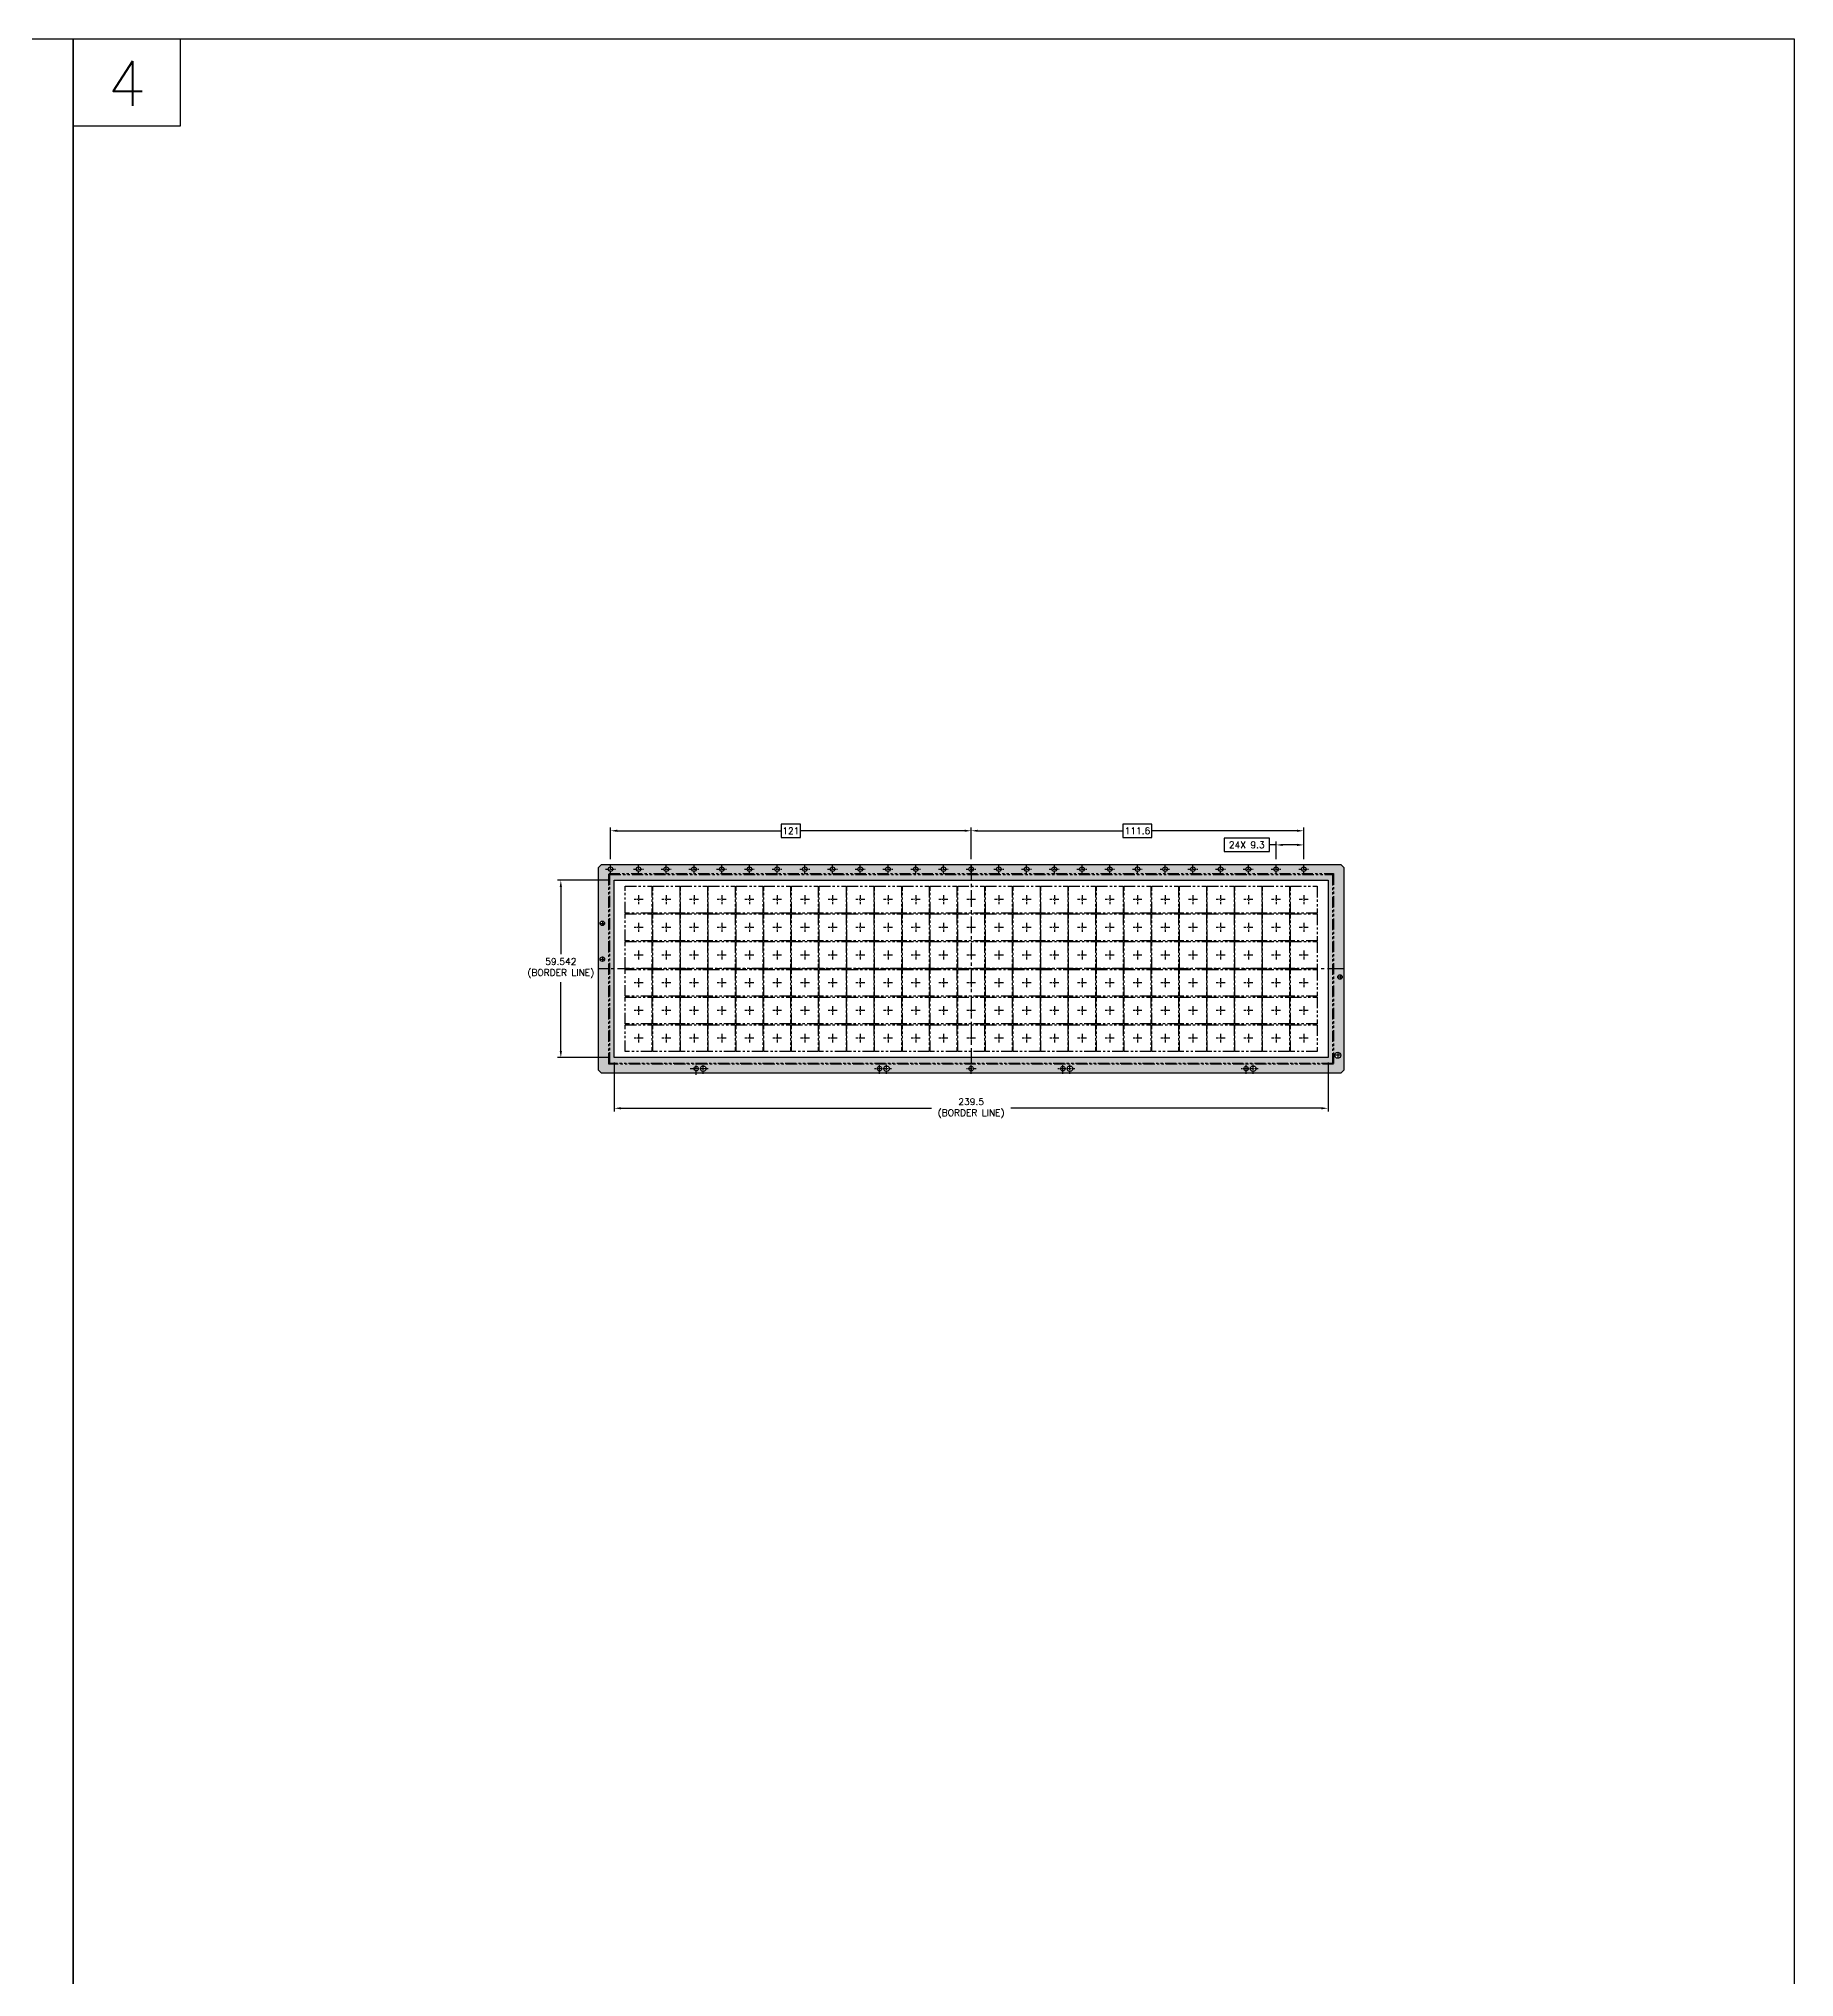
# Model space of a CAD drawing. Header units: millimetres. Extents: x 57 to 1212, y -970 to 358.
# Drawn here: x 623 to 1212, y -293 to 358 of the extents above; entities that cross this region are included whole.
import ezdxf

# ---------------------------------------------------------------- set-up
doc = ezdxf.new("R2010")
doc.units = ezdxf.units.MM
doc.header["$LTSCALE"] = 0.3
doc.linetypes.add('CENTER', pattern=[14.705263, 9.190789, -1.838158, 1.838158, -1.838158])
doc.linetypes.add('PHANTOM', pattern=[2.5, 1.25, -0.25, 0.25, -0.25, 0.25, -0.25])
for name, color, linetype in [('Border Line', 4, 'Continuous'), ('CENTER', 2, 'CENTER'), ('DIM', 3, 'Continuous'), ('PKG', 4, 'PHANTOM'), ('PLATING', 40, 'Continuous')]:
    doc.layers.add(name, color=color, linetype=linetype)
doc.layers.add('MOLD', color=1, linetype='PHANTOM', plot=False)
doc.styles.get("Standard").update_dxf_attribs({"font": 'simplex.shx'})
doc.dimstyles.get("Standard").update_dxf_attribs({"dimscale": 0, "dimtxt": 2, "dimasz": 2, "dimexe": 1, "dimexo": 1.5, "dimgap": 1, "dimtad": 0, "dimtih": 1, "dimtoh": 1, "dimdec": 3, "dimdsep": 46, "dimtxsty": 'Standard', "dimcen": 1, "dimclrd": 256, "dimclre": 256, "dimclrt": 2, "dimadec": 0, "dimazin": 0, "dimtfac": 1, "dimtdec": 3, "dimtofl": 0, "dimtmove": 0, "dimatfit": 3, "dimfxl": 0, "dimtolj": 1, "dimtzin": 0, "dimlwd": -1, "dimlwe": -1, "dimarcsym": 0})

# ---------------------------------------------------------------- blocks, each defined once
blk = doc.blocks.new('*D9')
at = {"layer": 'DEFPOINTS', "color": 0, "linetype": 'ByBlock', "ltscale": 0.05}
for p in [(936.21, 92.07), (815.21, 80.9), (936.21, 80.9)]:
    blk.add_point(p, dxfattribs=at)
at = {"layer": 'DIM', "ltscale": 0.05}
for p, q in [((815.21, 82.57), (815.21, 93.18)), ((817.44, 92.07), (872.43, 92.07)), ((933.99, 92.07), (878.99, 92.07)), ((936.21, 82.57), (936.21, 93.18))]:
    blk.add_line(p, q, dxfattribs=at)
at = {"layer": 'DIM', "linetype": 'ByBlock', "ltscale": 0.05}
for p, q in [((878.99, 94.29), (872.43, 94.29)), ((872.43, 94.29), (872.43, 89.84)), ((878.99, 89.84), (878.99, 94.29)), ((872.43, 89.84), (878.99, 89.84))]:
    blk.add_line(p, q, dxfattribs=at)
for points in [[(817.44, 92.44), (817.44, 91.7), (815.21, 92.07)], [(933.99, 92.44), (933.99, 91.7), (936.21, 92.07)]]:
    blk.add_solid(points, dxfattribs=at)
at = {"layer": 'DIM', "color": 2, "linetype": 'ByBlock', "ltscale": 0.05, "insert": (875.71, 92.07), "char_height": 2.222, "attachment_point": 5}
blk.add_mtext('\\A1;121', dxfattribs=at)
blk = doc.blocks.new('*D10')
at = {"layer": 'DEFPOINTS', "color": 0, "ltscale": 0.05}
for p in [(1047.81, 92.07), (936.21, 80.9), (1047.81, 80.9)]:
    blk.add_point(p, dxfattribs=at)
at = {"layer": 'DIM', "ltscale": 0.05}
for p, q in [((936.21, 82.57), (936.21, 93.18)), ((938.44, 92.07), (987.15, 92.07)), ((996.88, 94.29), (987.15, 94.29)), ((987.15, 94.29), (987.15, 89.84)), ((996.88, 89.84), (996.88, 94.29)), ((1045.59, 92.07), (996.88, 92.07)), ((1047.81, 82.57), (1047.81, 93.18)), ((987.15, 89.84), (996.88, 89.84))]:
    blk.add_line(p, q, dxfattribs=at)
for points in [[(938.44, 92.44), (938.44, 91.7), (936.21, 92.07)], [(1045.59, 92.44), (1045.59, 91.7), (1047.81, 92.07)]]:
    blk.add_solid(points, dxfattribs=at)
at = {"layer": 'DIM', "color": 2, "ltscale": 0.05, "insert": (992.01, 92.07), "char_height": 2.222, "attachment_point": 5}
blk.add_mtext('\\A1;111.6', dxfattribs=at)
blk = doc.blocks.new('*D11')
at = {"layer": 'DEFPOINTS', "color": 0, "ltscale": 0.05}
for p in [(1038.51, 87.32), (1038.51, 80.9), (1047.81, 80.9)]:
    blk.add_point(p, dxfattribs=at)
at = {"layer": 'DIM', "ltscale": 0.05}
for p, q in [((1036.29, 89.54), (1021.05, 89.54)), ((1021.05, 89.54), (1021.05, 85.1)), ((1021.05, 85.1), (1036.29, 85.1)), ((1036.29, 85.1), (1036.29, 89.54)), ((1038.51, 87.32), (1036.29, 87.32)), ((1038.51, 82.57), (1038.51, 88.43)), ((1045.59, 87.32), (1040.74, 87.32)), ((1047.81, 82.57), (1047.81, 88.43))]:
    blk.add_line(p, q, dxfattribs=at)
for points in [[(1040.74, 87.69), (1040.74, 86.95), (1038.51, 87.32)], [(1045.59, 87.69), (1045.59, 86.95), (1047.81, 87.32)]]:
    blk.add_solid(points, dxfattribs=at)
at = {"layer": 'DIM', "color": 2, "ltscale": 0.05, "insert": (1028.67, 87.32), "char_height": 2.2222, "attachment_point": 5}
blk.add_mtext('\\A1;24X 9.3', dxfattribs=at)
blk = doc.blocks.new('*D33')
at = {"layer": 'DEFPOINTS', "color": 0, "ltscale": 0.1}
for p in [(816.46, 75.47), (798.53, 15.93), (816.46, 15.93)]:
    blk.add_point(p, dxfattribs=at)
at = {"layer": 'DIM', "ltscale": 0.1}
for p, q in [((814.8, 75.47), (797.42, 75.47)), ((798.53, 73.25), (798.53, 50.61)), ((798.53, 18.15), (798.53, 41.3)), ((814.8, 15.93), (797.42, 15.93))]:
    blk.add_line(p, q, dxfattribs=at)
for points in [[(798.16, 73.25), (798.9, 73.25), (798.53, 75.47)], [(798.16, 18.15), (798.9, 18.15), (798.53, 15.93)]]:
    blk.add_solid(points, dxfattribs=at)
at = {"layer": 'DIM', "color": 2, "ltscale": 0.1, "insert": (798.53, 45.95), "char_height": 2.2222, "attachment_point": 5}
blk.add_mtext('\\A1;59.542\\P(BORDER LINE)', dxfattribs=at)
blk = doc.blocks.new('*D40')
at = {"layer": 'DEFPOINTS', "color": 0, "ltscale": 0.05}
for p in [(816.46, 15.93), (1055.96, 15.93), (816.46, -1.08)]:
    blk.add_point(p, dxfattribs=at)
at = {"layer": 'DIM', "ltscale": 0.05}
for p, q in [((816.46, 14.26), (816.46, -2.19)), ((1055.96, 14.26), (1055.96, -2.19)), ((818.69, -1.08), (922.88, -1.08)), ((1053.74, -1.08), (949.55, -1.08))]:
    blk.add_line(p, q, dxfattribs=at)
for points in [[(818.69, -0.71), (818.69, -1.45), (816.46, -1.08)], [(1053.74, -0.71), (1053.74, -1.45), (1055.96, -1.08)]]:
    blk.add_solid(points, dxfattribs=at)
at = {"layer": 'DIM', "color": 2, "ltscale": 0.05, "insert": (936.21, -1.08), "char_height": 2.2222, "attachment_point": 5}
blk.add_mtext('\\A1;239.5\\P(BORDER LINE)', dxfattribs=at)
blk = doc.blocks.new('9X9')
at = {"layer": 'CENTER', "ltscale": 0.5}
for p, q in [((-1.5, 0), (1.5, 0)), ((0, 1.5), (0, -1.5))]:
    blk.add_line(p, q, dxfattribs=at)
at = {"layer": 'PKG', "ltscale": 10}
blk.add_lwpolyline([(4.5, -4.5), (4.5, 4.5), (-4.5, 4.5), (-4.5, -4.5)], close=True, dxfattribs=at)

msp = doc.modelspace()

# ---------------------------------------------------------------- hatches: boundary and pattern name
at = {"layer": 'PLATING', "ltscale": 0.05}
h = msp.add_hatch(dxfattribs=at)
h.set_pattern_fill('AR-HBONE', color=6, scale=0.01, style=0)
h.paths.add_polyline_path([(1061.2129, 79.7024), (1060.2129, 80.7024), (812.2129, 80.7024), (811.2129, 79.7024), (811.2129, 11.7024), (812.2129, 10.7024), (1060.2129, 10.7024), (1061.2129, 11.7024)])
h.paths.add_polyline_path([(1055.9629, 75.4734), (1055.9629, 15.9314), (816.4629, 15.9314), (816.4629, 75.4734)], flags=16)
h.paths.add_polyline_path([(963.3629, 79.2024, -1), (964.8629, 79.2024, -1)], flags=16)
h.paths.add_polyline_path([(972.6629, 79.2024, -1), (974.1629, 79.2024, -1)], flags=16)
h.paths.add_polyline_path([(954.0629, 79.2024, -1), (955.5629, 79.2024, -1)], flags=16)
h.paths.add_polyline_path([(983.4629, 79.2024, -1), (981.9629, 79.2024, -1)], flags=16)
h.paths.add_polyline_path([(944.7629, 79.2024, -1), (946.2629, 79.2024, -1)], flags=16)
h.paths.add_polyline_path([(992.7629, 79.2024, -1), (991.2629, 79.2024, -1)], flags=16)
h.paths.add_polyline_path([(935.4629, 79.2024, -1), (936.9629, 79.2024, -1)], flags=16)
h.paths.add_polyline_path([(1002.0629, 79.2024, -1), (1000.5629, 79.2024, -1)], flags=16)
h.paths.add_polyline_path([(926.1629, 79.2024, -1), (927.6629, 79.2024, -1)], flags=16)
h.paths.add_polyline_path([(1011.3629, 79.2024, -1), (1009.8629, 79.2024, -1)], flags=16)
h.paths.add_polyline_path([(916.8629, 79.2024, -1), (918.3629, 79.2024, -1)], flags=16)
h.paths.add_polyline_path([(1020.6629, 79.2024, -1), (1019.1629, 79.2024, -1)], flags=16)
h.paths.add_polyline_path([(907.5629, 79.2024, -1), (909.0629, 79.2024, -1)], flags=16)
h.paths.add_polyline_path([(1029.9629, 79.2024, -1), (1028.4629, 79.2024, -1)], flags=16)
h.paths.add_polyline_path([(967.7129, 12.2024, -1), (966.2129, 12.2024, -1)], flags=16)
h.paths.add_polyline_path([(969.0589, 12.9524), (969.5909, 12.9524, -1), (969.5909, 11.4524), (969.0589, 11.4524, -1)], flags=16)
h.paths.add_polyline_path([(898.2629, 79.2024, -1), (899.7629, 79.2024, -1)], flags=16)
h.paths.add_polyline_path([(1039.2629, 79.2024, -1), (1037.7629, 79.2024, -1)], flags=16)
h.paths.add_polyline_path([(936.9629, 12.2024, -1), (935.4629, 12.2024, -1)], flags=16)
h.paths.add_polyline_path([(888.9629, 79.2024, -1), (890.4629, 79.2024, -1)], flags=16)
h.paths.add_polyline_path([(1048.5629, 79.2024, -1), (1047.0629, 79.2024, -1)], flags=16)
h.paths.add_polyline_path([(879.6629, 79.2024, -1), (881.1629, 79.2024, -1)], flags=16)
h.paths.add_polyline_path([(908.0909, 11.4524), (907.5589, 11.4524, -1), (907.5589, 12.9524), (908.0909, 12.9524, -1)], flags=16)
h.paths.add_polyline_path([(1029.2129, 12.2024, -1), (1027.7129, 12.2024, -1)], flags=16)
h.paths.add_polyline_path([(906.2129, 12.2024, -1), (904.7129, 12.2024, -1)], flags=16)
h.paths.add_polyline_path([(1030.5589, 12.9524), (1031.0909, 12.9524, -1), (1031.0909, 11.4524), (1030.5589, 11.4524, -1)], flags=16)
h.paths.add_polyline_path([(870.3629, 79.2024, -1), (871.8629, 79.2024, -1)], flags=16)
h.paths.add_polyline_path([(1060.7129, 42.9904, -1), (1059.2129, 42.9904, -1)], flags=16)
h.paths.add_polyline_path([(861.0629, 79.2024, -1), (862.5629, 79.2024, -1)], flags=16)
h.paths.add_polyline_path([(1060.2129, 16.7024, -1), (1058.2129, 16.7024, -1)], flags=16)
h.paths.add_polyline_path([(851.7629, 79.2024, -1), (853.2629, 79.2024, -1)], flags=16)
h.paths.add_polyline_path([(842.4629, 79.2024, -1), (843.9629, 79.2024, -1)], flags=16)
h.paths.add_polyline_path([(833.1629, 79.2024, -1), (834.6629, 79.2024, -1)], flags=16)
h.paths.add_polyline_path([(846.5909, 11.4524), (846.0589, 11.4524, -1), (846.0589, 12.9524), (846.5909, 12.9524, -1)], flags=16)
h.paths.add_polyline_path([(844.7129, 12.2024, -1), (843.2129, 12.2024, -1)], flags=16)
h.paths.add_polyline_path([(823.8629, 79.2024, -1), (825.3629, 79.2024, -1)], flags=16)
h.paths.add_polyline_path([(814.4629, 79.2024, -1), (815.9629, 79.2024, -1)], flags=16)
h.paths.add_polyline_path([(811.7129, 60.9904, -1), (813.2129, 60.9904, -1)], flags=16)
h.paths.add_polyline_path([(813.2129, 48.9904, -1), (811.7129, 48.9904, -1)], flags=16)

# ---------------------------------------------------------------- linework, layer by layer
at = {"ltscale": 0.5}
msp.add_lwpolyline([(1060.2129, 80.7024), (1061.2129, 79.7024), (1061.2129, 11.7024), (1060.2129, 10.7024), (812.2129, 10.7024), (811.2129, 11.7024), (811.2129, 79.7024), (812.2129, 80.7024)], close=True, dxfattribs=at)
at = {"ltscale": 0.05}
for points in [[(846.5909, 11.4524, 1), (846.5909, 12.9524), (846.0589, 12.9524, 1), (846.0589, 11.4524)], [(908.0909, 11.4524, 1), (908.0909, 12.9524), (907.5589, 12.9524, 1), (907.5589, 11.4524)], [(969.5909, 11.4524, 1), (969.5909, 12.9524), (969.0589, 12.9524, 1), (969.0589, 11.4524)], [(1031.0909, 11.4524, 1), (1031.0909, 12.9524), (1030.5589, 12.9524, 1), (1030.5589, 11.4524)]]:
    msp.add_lwpolyline(points, format="xyb", close=True, dxfattribs=at)
for centre in [(815.2129, 79.2024), (824.6129, 79.2024), (833.9129, 79.2024), (843.2129, 79.2024), (852.5129, 79.2024), (861.8129, 79.2024), (871.1129, 79.2024), (880.4129, 79.2024), (889.7129, 79.2024), (899.0129, 79.2024), (908.3129, 79.2024), (917.6129, 79.2024), (926.9129, 79.2024), (936.2129, 79.2024), (945.5129, 79.2024), (954.8129, 79.2024), (964.1129, 79.2024), (973.4129, 79.2024), (982.7129, 79.2024), (992.0129, 79.2024), (1001.3129, 79.2024), (1010.6129, 79.2024), (1019.9129, 79.2024), (1029.2129, 79.2024), (1038.5129, 79.2024), (1047.8129, 79.2024), (843.9629, 12.2024), (905.4629, 12.2024), (936.2129, 12.2024), (966.9629, 12.2024), (1028.4629, 12.2024)]:
    msp.add_circle(centre, 0.75)
for centre, radius in [((812.4629, 60.9904), 0.75), ((812.4629, 48.9904), 0.75), ((1059.9629, 42.9904), 0.75), ((1059.2129, 16.7024), 1)]:
    msp.add_circle(centre, radius, dxfattribs=at)
at = {"layer": 'Border Line'}
msp.add_lwpolyline([(1055.9629, 75.4734), (1055.9629, 15.9314), (816.4629, 15.9314), (816.4629, 75.4734), (1055.9629, 75.4734)], dxfattribs=at)
at = {"layer": 'CENTER', "ltscale": 0.4}
for p, q in [((813.5129, 79.2024), (816.9129, 79.2024)), ((815.2129, 77.5024), (815.2129, 80.9024)), ((822.9129, 79.2024), (826.3129, 79.2024)), ((824.6129, 77.5024), (824.6129, 80.9024)), ((832.2129, 79.2024), (835.6129, 79.2024)), ((833.9129, 77.5024), (833.9129, 80.9024)), ((841.5129, 79.2024), (844.9129, 79.2024)), ((843.2129, 77.5024), (843.2129, 80.9024)), ((850.8129, 79.2024), (854.2129, 79.2024)), ((852.5129, 77.5024), (852.5129, 80.9024)), ((860.1129, 79.2024), (863.5129, 79.2024)), ((861.8129, 77.5024), (861.8129, 80.9024)), ((869.4129, 79.2024), (872.8129, 79.2024)), ((871.1129, 77.5024), (871.1129, 80.9024)), ((878.7129, 79.2024), (882.1129, 79.2024)), ((880.4129, 77.5024), (880.4129, 80.9024)), ((888.0129, 79.2024), (891.4129, 79.2024)), ((889.7129, 77.5024), (889.7129, 80.9024)), ((897.3129, 79.2024), (900.7129, 79.2024)), ((899.0129, 77.5024), (899.0129, 80.9024)), ((906.6129, 79.2024), (910.0129, 79.2024)), ((908.3129, 77.5024), (908.3129, 80.9024)), ((915.9129, 79.2024), (919.3129, 79.2024)), ((917.6129, 77.5024), (917.6129, 80.9024)), ((925.2129, 79.2024), (928.6129, 79.2024)), ((926.9129, 77.5024), (926.9129, 80.9024)), ((934.5129, 79.2024), (937.9129, 79.2024)), ((936.2129, 77.5024), (936.2129, 80.9024)), ((943.8129, 79.2024), (947.2129, 79.2024)), ((945.5129, 77.5024), (945.5129, 80.9024)), ((953.1129, 79.2024), (956.5129, 79.2024)), ((954.8129, 77.5024), (954.8129, 80.9024)), ((962.4129, 79.2024), (965.8129, 79.2024)), ((964.1129, 77.5024), (964.1129, 80.9024)), ((971.7129, 79.2024), (975.1129, 79.2024)), ((973.4129, 77.5024), (973.4129, 80.9024)), ((981.0129, 79.2024), (984.4129, 79.2024)), ((982.7129, 77.5024), (982.7129, 80.9024)), ((990.3129, 79.2024), (993.7129, 79.2024)), ((992.0129, 77.5024), (992.0129, 80.9024)), ((999.6129, 79.2024), (1003.0129, 79.2024)), ((1001.3129, 77.5024), (1001.3129, 80.9024)), ((1008.9129, 79.2024), (1012.3129, 79.2024)), ((1010.6129, 77.5024), (1010.6129, 80.9024)), ((1018.2129, 79.2024), (1021.6129, 79.2024)), ((1019.9129, 77.5024), (1019.9129, 80.9024)), ((1027.5129, 79.2024), (1030.9129, 79.2024)), ((1029.2129, 77.5024), (1029.2129, 80.9024)), ((1036.8129, 79.2024), (1040.2129, 79.2024)), ((1038.5129, 77.5024), (1038.5129, 80.9024)), ((1046.1129, 79.2024), (1049.5129, 79.2024)), ((1047.8129, 77.5024), (1047.8129, 80.9024)), ((843.9629, 10.2024), (843.9629, 14.2024)), ((846.3249, 10.5024), (846.3249, 13.9024)), ((905.4629, 10.5024), (905.4629, 13.9024)), ((907.8249, 10.5024), (907.8249, 13.9024)), ((936.2129, 10.5024), (936.2129, 13.9024)), ((966.9629, 10.5024), (966.9629, 13.9024)), ((969.3249, 10.5024), (969.3249, 13.9024)), ((1028.4629, 10.5024), (1028.4629, 13.9024)), ((1030.8249, 10.5024), (1030.8249, 13.9024)), ((909.5249, 12.2024), (903.8246, 12.2024)), ((937.9129, 12.2024), (934.5129, 12.2024)), ((971.0249, 12.2024), (965.3246, 12.2024)), ((1032.5249, 12.2024), (1026.8246, 12.2024))]:
    msp.add_line(p, q, dxfattribs=at)
at = {"layer": 'CENTER', "ltscale": 2}
for p, q in [((936.2129, 80.9024), (936.2129, 10.5024)), ((1061.3118, 45.7024), (811.114, 45.7024))]:
    msp.add_line(p, q, dxfattribs=at)
at = {"layer": 'CENTER', "ltscale": 0.2}
for p, q in [((811.6392, 60.9904), (813.2866, 60.9904)), ((812.4629, 61.8141), (812.4629, 60.1667)), ((811.6392, 48.9904), (813.2866, 48.9904)), ((812.4629, 49.8141), (812.4629, 48.1667)), ((1059.1392, 42.9904), (1060.7866, 42.9904)), ((1059.9629, 43.8141), (1059.9629, 42.1667)), ((1060.2837, 16.7024), (1058.1421, 16.7024)), ((1059.2129, 17.7732), (1059.2129, 15.6316))]:
    msp.add_line(p, q, dxfattribs=at)
at = {"layer": 'CENTER'}
for p, q in [((848.0036, 12.2024), (841.9629, 12.2024)), ((936.4129, 12.2024), (936.0129, 12.2024))]:
    msp.add_line(p, q, dxfattribs=at)
at = {"layer": 'DIM'}
for points in [[(57.4644, 357.9149), (634.9146, 357.9149), (634.9146, -306.029), (57.4644, -306.029)], [(634.9146, 357.9149), (1212.3648, 357.9149), (1212.3648, -306.029), (634.9146, -306.029)], [(634.9146, 357.9149), (670.808, 357.9149), (670.808, 328.5274), (634.9146, 328.5274)]]:
    msp.add_lwpolyline(points, close=True, dxfattribs=at)
at = {"layer": 'MOLD', "ltscale": 10}
for points in [[(1057.8126, 77.6763), (1057.8126, 13.7285), (814.6133, 13.7285), (814.6133, 77.6763)], [(814.928, 13.9742), (814.928, 77.4307), (1057.4978, 77.4307), (1057.4978, 13.9742)]]:
    msp.add_lwpolyline(points, close=True, dxfattribs=at)

# ---------------------------------------------------------------- block references
at = {"ltscale": 0.05, "xscale": -1}
for p in [(824.6129, 68.9524), (833.9129, 68.9524), (843.2129, 68.9524), (852.5129, 68.9524), (861.8129, 68.9524), (871.1129, 68.9524), (880.4129, 68.9524), (889.7129, 68.9524), (899.0129, 68.9524), (908.3129, 68.9524), (917.6129, 68.9524), (926.9129, 68.9524), (936.2129, 68.9524), (945.5129, 68.9524), (954.8129, 68.9524), (964.1129, 68.9524), (973.4129, 68.9524), (982.7129, 68.9524), (992.0129, 68.9524), (1001.3129, 68.9524), (1010.6129, 68.9524), (1019.9129, 68.9524), (1029.2129, 68.9524), (1038.5129, 68.9524), (1047.8129, 68.9524), (824.6129, 59.6524), (833.9129, 59.6524), (843.2129, 59.6524), (852.5129, 59.6524), (861.8129, 59.6524), (871.1129, 59.6524), (880.4129, 59.6524), (889.7129, 59.6524), (899.0129, 59.6524), (908.3129, 59.6524), (917.6129, 59.6524), (926.9129, 59.6524), (936.2129, 59.6524), (945.5129, 59.6524), (954.8129, 59.6524), (964.1129, 59.6524), (973.4129, 59.6524), (982.7129, 59.6524), (992.0129, 59.6524), (1001.3129, 59.6524), (1010.6129, 59.6524), (1019.9129, 59.6524), (1029.2129, 59.6524), (1038.5129, 59.6524), (1047.8129, 59.6524), (824.6129, 50.3524), (833.9129, 50.3524), (843.2129, 50.3524), (852.5129, 50.3524), (861.8129, 50.3524), (871.1129, 50.3524), (880.4129, 50.3524), (889.7129, 50.3524), (899.0129, 50.3524), (908.3129, 50.3524), (917.6129, 50.3524), (926.9129, 50.3524), (936.2129, 50.3524), (945.5129, 50.3524), (954.8129, 50.3524), (964.1129, 50.3524), (973.4129, 50.3524), (982.7129, 50.3524), (992.0129, 50.3524), (1001.3129, 50.3524), (1010.6129, 50.3524), (1019.9129, 50.3524), (1029.2129, 50.3524), (1038.5129, 50.3524), (1047.8129, 50.3524), (824.6129, 41.0524), (833.9129, 41.0524), (843.2129, 41.0524), (852.5129, 41.0524), (861.8129, 41.0524), (871.1129, 41.0524), (880.4129, 41.0524), (889.7129, 41.0524), (899.0129, 41.0524), (908.3129, 41.0524), (917.6129, 41.0524), (926.9129, 41.0524), (936.2129, 41.0524), (945.5129, 41.0524), (954.8129, 41.0524), (964.1129, 41.0524), (973.4129, 41.0524), (982.7129, 41.0524), (992.0129, 41.0524), (1001.3129, 41.0524), (1010.6129, 41.0524), (1019.9129, 41.0524), (1029.2129, 41.0524), (1038.5129, 41.0524), (1047.8129, 41.0524), (824.6129, 31.7524), (833.9129, 31.7524), (843.2129, 31.7524), (852.5129, 31.7524), (861.8129, 31.7524), (871.1129, 31.7524), (880.4129, 31.7524), (889.7129, 31.7524), (899.0129, 31.7524), (908.3129, 31.7524), (917.6129, 31.7524), (926.9129, 31.7524), (936.2129, 31.7524), (945.5129, 31.7524), (954.8129, 31.7524), (964.1129, 31.7524), (973.4129, 31.7524), (982.7129, 31.7524), (992.0129, 31.7524), (1001.3129, 31.7524), (1010.6129, 31.7524), (1019.9129, 31.7524), (1029.2129, 31.7524), (1038.5129, 31.7524), (1047.8129, 31.7524), (824.6129, 22.4524), (833.9129, 22.4524), (843.2129, 22.4524), (852.5129, 22.4524), (861.8129, 22.4524), (871.1129, 22.4524), (880.4129, 22.4524), (889.7129, 22.4524), (899.0129, 22.4524), (908.3129, 22.4524), (917.6129, 22.4524), (926.9129, 22.4524), (936.2129, 22.4524), (945.5129, 22.4524), (954.8129, 22.4524), (964.1129, 22.4524), (973.4129, 22.4524), (982.7129, 22.4524), (992.0129, 22.4524), (1001.3129, 22.4524), (1010.6129, 22.4524), (1019.9129, 22.4524), (1029.2129, 22.4524), (1038.5129, 22.4524), (1047.8129, 22.4524)]:
    msp.add_blockref('9X9', p, dxfattribs=at)

# ---------------------------------------------------------------- texts
at = {"layer": 'DIM', "insert": (652.8613, 342.8768), "char_height": 15, "width": 35.8934, "attachment_point": 5}
msp.add_mtext('4', dxfattribs=at)

# ---------------------------------------------------------------- dimensions: what is measured, and where the dimension line sits
at = {"layer": 'DIM', "linetype": 'ByBlock', "ltscale": 0.05}
dim = msp.add_linear_dim(base=(936.2129, 92.0669), p1=(815.2129, 80.9024), p2=(936.2129, 80.9024), dimstyle='Standard', override={"dimscale": 1.111111, "dimgap": -1}, dxfattribs=at)
dim.commit()
dim.dimension.update_dxf_attribs({"geometry": '*D9', "text_midpoint": (875.7129, 92.0669)})
at = {"layer": 'DIM', "ltscale": 0.05}
dim = msp.add_linear_dim(base=(1047.8129, 92.0669), p1=(936.2129, 80.9024), p2=(1047.8129, 80.9024), dimstyle='Standard', override={"dimscale": 1.111111, "dimgap": -1}, dxfattribs=at)
dim.commit()
dim.dimension.update_dxf_attribs({"geometry": '*D10', "text_midpoint": (992.0129, 92.0669)})
for base, p1, p2, text, override, picture, middle in [((1038.5129, 87.3212), (1047.8129, 80.9024), (1038.5129, 80.9024), '24X <>', {"dimscale": 1.111111, "dimgap": -1}, '*D11', (1028.6716, 87.3212)), ((816.4629, -1.0807), (1055.9629, 15.9314), (816.4629, 15.9314), '<>\\P(BORDER LINE)', {"dimscale": 1.111111}, '*D40', (936.2129, -1.0807))]:
    dim = msp.add_linear_dim(base=base, p1=p1, p2=p2, text=text, dimstyle='Standard', override=override, dxfattribs=at)
    dim.commit()
    dim.dimension.update_dxf_attribs({"geometry": picture, "text_midpoint": middle})
at = {"layer": 'DIM', "ltscale": 0.1}
dim = msp.add_linear_dim(base=(798.5294, 15.9314), p1=(816.4629, 75.4734), p2=(816.4629, 15.9314), angle=90, text='<>\\P(BORDER LINE)', dimstyle='Standard', override={"dimscale": 1.111111}, dxfattribs=at)
dim.commit()
dim.dimension.update_dxf_attribs({"geometry": '*D33', "text_midpoint": (798.5294, 45.9524), "dimtype": 160})

doc.saveas('drawing.dxf')
